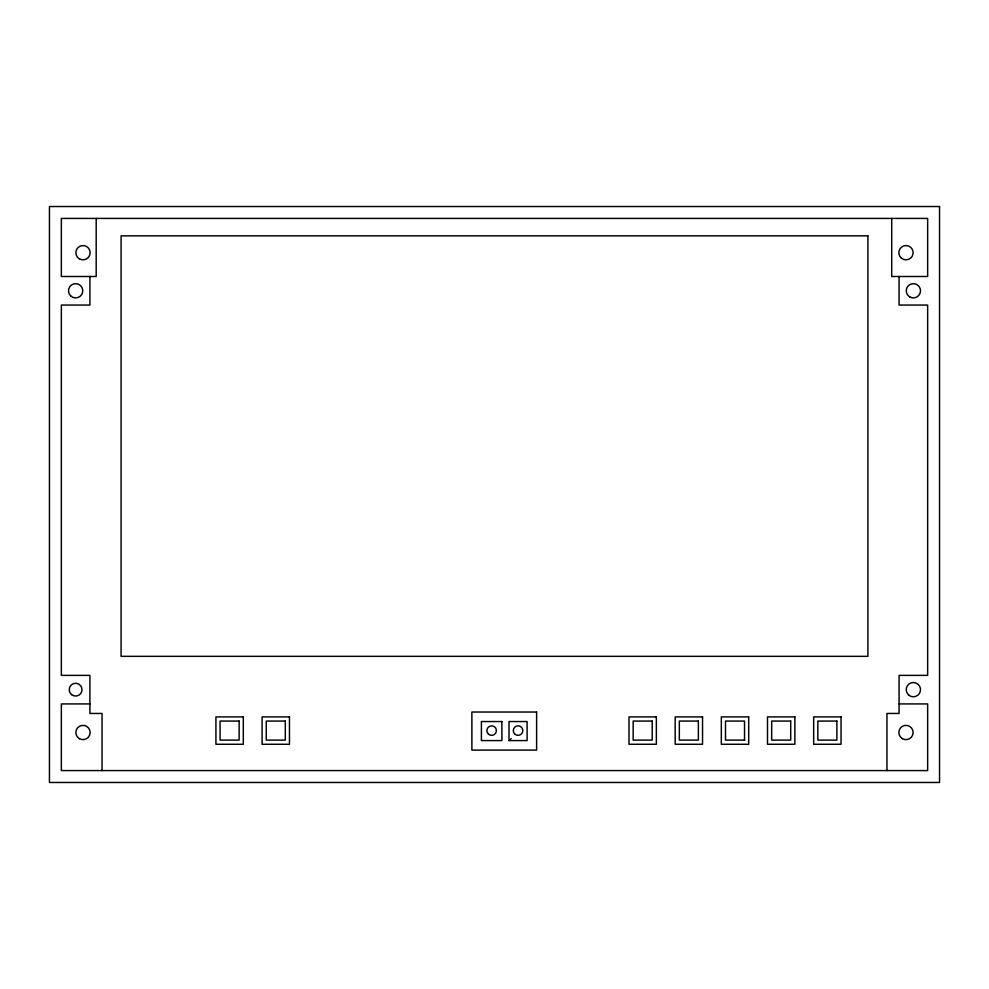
<?xml version="1.0" encoding="UTF-8"?>
<svg xmlns="http://www.w3.org/2000/svg" width="989" height="989" viewBox="0 0 989 989"><rect width="100%" height="100%" fill="white"/><g stroke="black" fill="none" stroke-linecap="round" stroke-linejoin="round"><path stroke-width="1.48" d="M509.014 740.588L527.1 740.588L527.1 721.55L509.014 721.55L509.014 740.588L511.239 738.635M89.912 703.933L61.355 703.933L61.355 770.579L927.645 770.579L927.645 703.933L899.088 703.933M744.692 740.106L725.493 740.106L725.493 721.068L744.532 721.068L744.532 740.106M899.088 276.5L899.088 305.057L927.645 305.057L927.645 675.376L899.088 675.376L899.088 713.452L886.948 713.452L886.948 770.579M891.707 218.421L891.707 276.5L927.645 276.5L927.645 218.421L61.355 218.421L61.355 276.5L96.193 276.5L96.193 218.421M102.052 770.579L102.052 713.452L89.912 713.452L89.912 675.376L61.355 675.376L61.355 305.057L89.912 305.057L89.912 276.5M939.55 206.528L49.45 206.528L49.45 782.472L939.55 782.472L939.55 206.528M867.909 235.839L121.091 235.839L121.091 656.337L867.909 656.337L867.909 235.839M536.619 712.031L471.889 712.031L471.889 750.107L536.619 750.107L536.619 712.031M243.294 716.901L215.923 716.901L215.923 744.272L243.294 744.272L243.294 716.901M289.468 716.901L262.097 716.901L262.097 744.272L289.468 744.272L289.468 716.901M656.362 716.901L628.992 716.901L628.992 744.272L656.362 744.272L656.362 716.901M702.536 716.901L675.166 716.901L675.166 744.272L702.536 744.272L702.536 716.901M748.698 716.901L721.327 716.901L721.327 744.272L748.698 744.272L748.698 716.901M794.872 716.901L767.501 716.901L767.501 744.272L794.872 744.272L794.872 716.901M841.046 716.901L813.675 716.901L813.675 744.272L841.046 744.272L841.046 716.901M239.128 721.068L220.09 721.068L220.09 740.106L239.128 740.106L239.128 721.068M285.302 721.068L266.264 721.068L266.264 740.106L285.302 740.106L285.302 721.068M652.196 721.068L633.158 721.068L633.158 740.106L652.196 740.106L652.196 721.068M698.37 721.068L679.332 721.068L679.332 740.106L698.37 740.106L698.37 721.068M790.706 721.068L771.667 721.068L771.667 740.106L790.706 740.106L790.706 721.068M836.879 721.068L817.841 721.068L817.841 740.106L836.879 740.106L836.879 721.068M501.88 721.55L481.408 721.55L481.408 740.588L501.88 740.588L501.88 721.55M70.849 296.082A7.146 7.146 0 0 0 82.619 292.262A7.146 7.146 0 0 0 73.421 283.991A7.146 7.146 0 0 0 70.849 296.082M909.806 296.96A7.146 7.146 0 0 0 920.512 290.778A7.146 7.146 0 0 0 909.806 284.597A7.146 7.146 0 0 0 909.806 296.96M908.656 695.02A7.146 7.146 0 0 0 920.376 691.064A7.146 7.146 0 0 0 911.079 682.892A7.146 7.146 0 0 0 908.656 695.02M71.505 694.562A6.404 6.404 0 0 0 81.939 690.779A6.404 6.404 0 0 0 73.446 683.634A6.404 6.404 0 0 0 71.505 694.562M79.441 258.883A7.146 7.146 0 0 0 90.147 252.702A7.146 7.146 0 0 0 79.441 246.508A7.146 7.146 0 0 0 79.441 258.883M901.412 258.178A7.146 7.146 0 0 0 913.032 253.926A7.146 7.146 0 0 0 903.538 245.989A7.146 7.146 0 0 0 901.412 258.178M79.441 738.684A7.146 7.146 0 0 0 90.147 732.49A7.146 7.146 0 0 0 79.441 726.309A7.146 7.146 0 0 0 79.441 738.684M902.425 738.684A7.146 7.146 0 0 0 913.131 732.49A7.146 7.146 0 0 0 902.425 726.309A7.146 7.146 0 0 0 902.425 738.684M514.7 733.962A4.76 4.76 0 0 0 522.662 731.823A4.76 4.76 0 0 0 516.827 725.988A4.76 4.76 0 0 0 514.7 733.962M488.529 734.184A4.76 4.76 0 0 0 496.317 731.489A4.76 4.76 0 0 0 490.087 726.099A4.76 4.76 0 0 0 488.529 734.184"/></g></svg>
